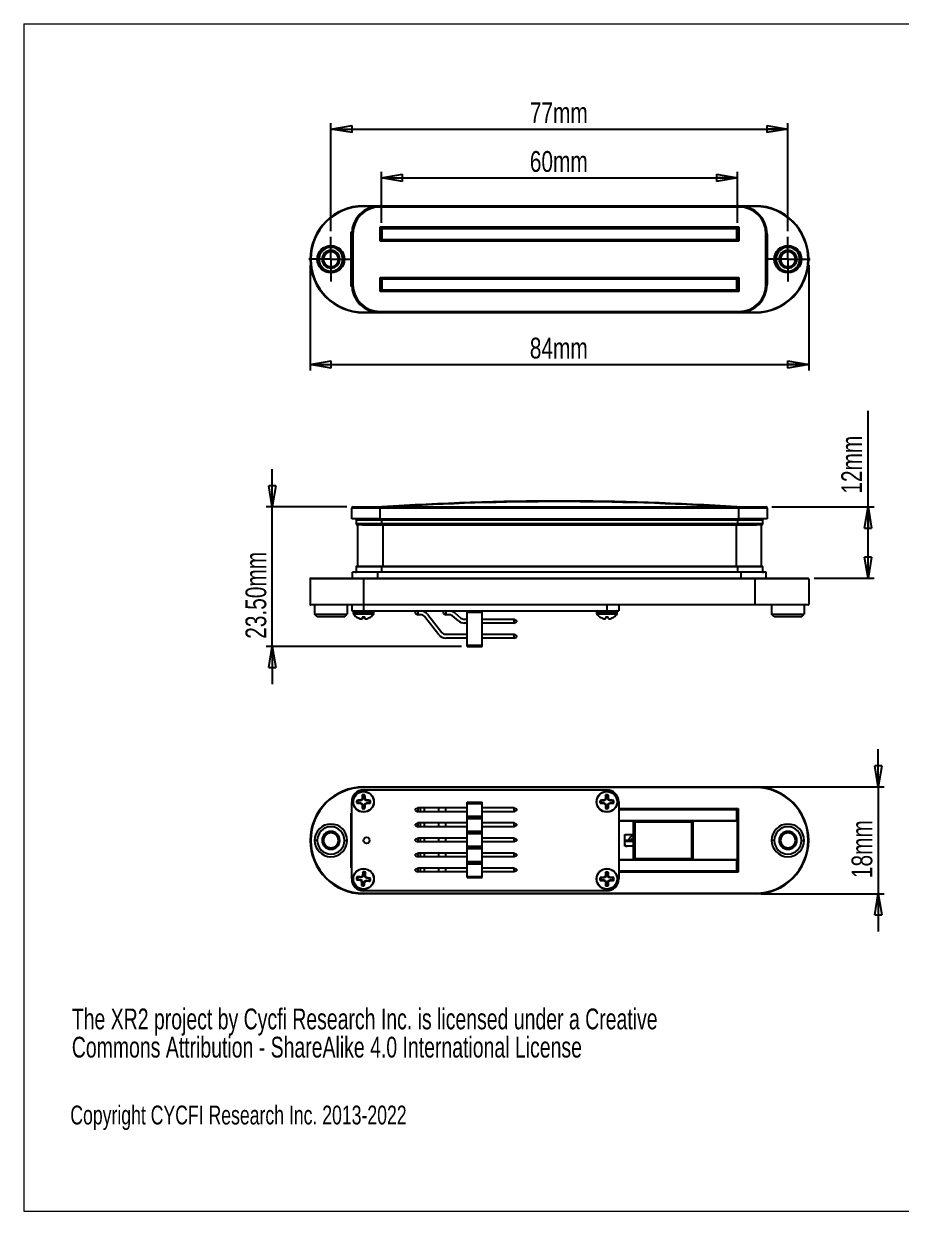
# Model space of a CAD drawing. Header units: millimetres. Extents: x 5 to 292, y 4 to 204.
# Drawn here: x 4.9 to 152.8, y 4.5 to 204.5 of the extents above; entities that cross this region are included whole.
import ezdxf

# ---------------------------------------------------------------- set-up
doc = ezdxf.new("R2010")
doc.units = ezdxf.units.MM
doc.layers.add('LAYER_1', color=179, linetype='Continuous')
doc.styles.add('SLDTEXTSTYLE0', font='TXT', dxfattribs={"width": 0.7})
doc.styles.add('SLDTEXTSTYLE1', font='TXT', dxfattribs={"width": 0.75})
doc.dimstyles.new('SLDDIMSTYLE0', dxfattribs={"dimtxt": 3.5, "dimasz": 3.556, "dimexe": 0, "dimexo": 0.0625, "dimgap": 0.875, "dimtad": 1, "dimrnd": 1e-09, "dimzin": 4, "dimdsep": 46, "dimtxsty": 'SLDTEXTSTYLE1', "dimblk1": 'CLOSED', "dimblk2": 'CLOSED', "dimsah": 1, "dimcen": 0.09, "dimadec": 0, "dimazin": 1, "dimtfac": 1, "dimtmove": 0, "dimatfit": 0, "dimldrblk": 'CLOSED', "dimfxl": 1, "dimfrac": 2, "dimtolj": 1, "dimtzin": 12, "dimarcsym": 0})
doc.dimstyles.new('SLDDIMSTYLE1', dxfattribs={"dimtxt": 3.5, "dimasz": 3.556, "dimexe": 0, "dimexo": 0.0625, "dimgap": 0.875, "dimtad": 1, "dimrnd": 1e-09, "dimzin": 12, "dimdsep": 46, "dimtxsty": 'SLDTEXTSTYLE1', "dimblk1": 'CLOSED', "dimblk2": 'CLOSED', "dimsah": 1, "dimcen": 0.09, "dimadec": 0, "dimazin": 3, "dimtfac": 1, "dimtofl": 0, "dimtmove": 0, "dimatfit": 3, "dimldrblk": 'CLOSED', "dimfxl": 1, "dimfrac": 2, "dimtolj": 1, "dimtzin": 12, "dimarcsym": 0})
doc.dimstyles.new('SLDDIMSTYLE2', dxfattribs={"dimtxt": 3.5, "dimasz": 3.556, "dimexe": 0, "dimexo": 0.0625, "dimgap": 0.875, "dimtad": 1, "dimrnd": 1e-09, "dimzin": 12, "dimdsep": 46, "dimtxsty": 'SLDTEXTSTYLE1', "dimblk1": 'CLOSED', "dimblk2": 'CLOSED', "dimsah": 1, "dimcen": 0.09, "dimadec": 0, "dimazin": 3, "dimtfac": 1, "dimtmove": 0, "dimatfit": 0, "dimldrblk": 'CLOSED', "dimfxl": 1, "dimfrac": 2, "dimtolj": 1, "dimtzin": 12, "dimarcsym": 0})

# ---------------------------------------------------------------- blocks, each defined once
blk = doc.blocks.new('SW_NOTE_0')
at = {"layer": 'LAYER_1', "color": 0, "char_height": 3.5, "attachment_point": 1, "style": 'SLDTEXTSTYLE0'}
for s, insert in [('The XR2 project by Cycfi Research Inc. is licensed under a Creative', (0, 4.51)), ('Commons Attribution - ShareAlike 4.0 International License', (0, -0.24))]:
    blk.add_mtext(s, dxfattribs=dict(at, insert=insert))
blk = doc.blocks.new('_Closed')
at = {"color": 0, "linetype": 'ByBlock', "lineweight": -2}
for p, q in [((-1, 0.166667), (0, 0)), ((-1, 0.166667), (-1, -0.166667)), ((0, 0), (-1, -0.166667)), ((0, 0), (-1, 0))]:
    blk.add_line(p, q, dxfattribs=at)
blk = doc.blocks.new('_D')
at = {"layer": 'LAYER_1'}
for p, q in [((46.79, 123.1), (46.79, 129.45)), ((59.38, 123.1), (45.79, 123.1)), ((46.79, 99.6), (46.79, 123.1)), ((78.65, 99.6), (45.79, 99.6)), ((46.79, 99.6), (46.79, 93.25))]:
    blk.add_line(p, q, dxfattribs=at)
at = {"layer": 'LAYER_1', "xscale": 3.556, "yscale": 3.556}
for p, rotation in [((46.79, 123.1), 270), ((46.79, 99.6), 90)]:
    blk.add_blockref('_Closed', p, dxfattribs=dict(at, rotation=rotation))
at = {"layer": 'LAYER_1', "insert": (42.28, 100.9), "char_height": 3.5, "attachment_point": 1, "rotation": 90, "style": 'SLDTEXTSTYLE1'}
blk.add_mtext('23.50mm', dxfattribs=at)
blk = doc.blocks.new('_D_1')
at = {"layer": 'LAYER_1'}
for p, q in [((147.18, 123.1), (147.18, 139.26)), ((130.98, 123.1), (148.18, 123.1)), ((147.18, 111.1), (147.18, 123.1)), ((138.08, 111.1), (148.18, 111.1))]:
    blk.add_line(p, q, dxfattribs=at)
at = {"layer": 'LAYER_1', "xscale": 3.556, "yscale": 3.556}
for p, rotation in [((147.18, 123.1), 90), ((147.18, 111.1), 270)]:
    blk.add_blockref('_Closed', p, dxfattribs=dict(at, rotation=rotation))
at = {"layer": 'LAYER_1', "insert": (142.66, 125.34), "char_height": 3.5, "attachment_point": 1, "rotation": 90, "style": 'SLDTEXTSTYLE1'}
blk.add_mtext('12mm', dxfattribs=at)
blk = doc.blocks.new('_D_2')
at = {"layer": 'LAYER_1'}
for p, q in [((56.68, 169.57), (56.68, 187.73)), ((56.68, 186.73), (133.68, 186.73)), ((133.68, 169.57), (133.68, 187.73))]:
    blk.add_line(p, q, dxfattribs=at)
at = {"layer": 'LAYER_1', "xscale": 3.556, "yscale": 3.556, "rotation": 180}
blk.add_blockref('_Closed', (56.68, 186.73, -4.2), dxfattribs=at)
at = {"layer": 'LAYER_1', "xscale": 3.556, "yscale": 3.556}
blk.add_blockref('_Closed', (133.68, 186.73, -4.2), dxfattribs=at)
at = {"layer": 'LAYER_1', "insert": (90.19, 191.24), "char_height": 3.5, "attachment_point": 1, "style": 'SLDTEXTSTYLE1'}
blk.add_mtext('77mm', dxfattribs=at)
blk = doc.blocks.new('_D_3')
at = {"layer": 'LAYER_1'}
for p, q in [((53.18, 163.82), (53.18, 146.09)), ((137.18, 163.82), (137.18, 146.09)), ((53.18, 147.09), (137.18, 147.09))]:
    blk.add_line(p, q, dxfattribs=at)
at = {"layer": 'LAYER_1', "xscale": 3.556, "yscale": 3.556, "rotation": 180}
blk.add_blockref('_Closed', (53.18, 147.09, -4.2), dxfattribs=at)
at = {"layer": 'LAYER_1', "xscale": 3.556, "yscale": 3.556}
blk.add_blockref('_Closed', (137.18, 147.09, -4.2), dxfattribs=at)
at = {"layer": 'LAYER_1', "insert": (90.19, 151.6), "char_height": 3.5, "attachment_point": 1, "style": 'SLDTEXTSTYLE1'}
blk.add_mtext('84mm', dxfattribs=at)
blk = doc.blocks.new('_D_4')
at = {"layer": 'LAYER_1'}
for p, q in [((65.18, 170.97), (65.18, 179.53)), ((65.18, 178.53), (125.18, 178.53)), ((125.18, 170.97), (125.18, 179.53))]:
    blk.add_line(p, q, dxfattribs=at)
at = {"layer": 'LAYER_1', "xscale": 3.556, "yscale": 3.556, "rotation": 180}
blk.add_blockref('_Closed', (65.18, 178.53, -4.2), dxfattribs=at)
at = {"layer": 'LAYER_1', "xscale": 3.556, "yscale": 3.556}
blk.add_blockref('_Closed', (125.18, 178.53, -4.2), dxfattribs=at)
at = {"layer": 'LAYER_1', "insert": (90.19, 183.04), "char_height": 3.5, "attachment_point": 1, "style": 'SLDTEXTSTYLE1'}
blk.add_mtext('60mm', dxfattribs=at)
blk = doc.blocks.new('SW_CENTERMARKSYMBOL_0')
at = {"layer": 'LAYER_1', "color": 0}
for p, q in [((0, 2.5), (0, 3.75)), ((0, 0), (0, 2.5)), ((-2.5, 0), (-3.75, 0)), ((0, 0), (-2.5, 0)), ((0, 0), (0, -2.5)), ((0, 0), (2.5, 0)), ((2.5, 0), (3.75, 0)), ((0, -2.5), (0, -3.75))]:
    blk.add_line(p, q, dxfattribs=at)
blk = doc.blocks.new('SW_CENTERMARKSYMBOL_1')
at = {"layer": 'LAYER_1', "color": 0}
for p, q in [((0, 2.5), (0, 3.75)), ((0, 0), (0, 2.5)), ((-2.5, 0), (-3.75, 0)), ((0, 0), (-2.5, 0)), ((0, 0), (0, -2.5)), ((0, 0), (2.5, 0)), ((2.5, 0), (3.75, 0)), ((0, -2.5), (0, -3.75))]:
    blk.add_line(p, q, dxfattribs=at)
blk = doc.blocks.new('_D_5')
at = {"layer": 'LAYER_1'}
for p, q in [((148.9, 75.95), (148.9, 82.3)), ((129.18, 75.95), (149.9, 75.95)), ((148.9, 75.95), (148.9, 57.95)), ((129.18, 57.95), (149.9, 57.95)), ((148.9, 57.95), (148.9, 51.6))]:
    blk.add_line(p, q, dxfattribs=at)
at = {"layer": 'LAYER_1', "xscale": 3.556, "yscale": 3.556}
for p, rotation in [((148.9, 75.95, 4.2), 270), ((148.9, 57.95, 4.2), 90)]:
    blk.add_blockref('_Closed', p, dxfattribs=dict(at, rotation=rotation))
at = {"layer": 'LAYER_1', "insert": (144.39, 60.59), "char_height": 3.5, "attachment_point": 1, "rotation": 90, "style": 'SLDTEXTSTYLE1'}
blk.add_mtext('18mm', dxfattribs=at)

msp = doc.modelspace()

# ---------------------------------------------------------------- linework, layer by layer
at = {"color": 7, "linetype": 'Continuous', "lineweight": 18}
for p, q in [((4.92, 204.48), (291.92, 204.48)), ((4.92, 204.48), (4.92, 4.48)), ((4.92, 4.48), (291.92, 4.48))]:
    msp.add_line(p, q, dxfattribs=at)
at = {"color": 7, "linetype": 'Continuous', "lineweight": 25}
for p, q in [((62.176, 173.717), (62.176, 173.817)), ((62.176, 173.817), (64.926, 173.817)), ((64.926, 173.817), (64.926, 173.617)), ((64.926, 173.817), (125.426, 173.817)), ((125.426, 173.617), (64.926, 173.617)), ((125.426, 173.817), (128.176, 173.817)), ((125.426, 173.817), (125.426, 173.617)), ((128.176, 173.817), (128.176, 173.717)), ((64.976, 167.867), (64.976, 170.267)), ((64.976, 170.267), (125.376, 170.267)), ((64.976, 170.267), (65.176, 170.067)), ((65.276, 170.067), (65.176, 170.067)), ((65.176, 170.067), (65.176, 169.967)), ((65.276, 170.067), (125.076, 170.067)), ((125.176, 170.067), (125.076, 170.067)), ((125.376, 170.267), (125.176, 170.067)), ((125.176, 169.967), (125.176, 170.067)), ((125.376, 170.267), (125.376, 167.867)), ((60.076, 160.217), (60.076, 169.417)), ((60.076, 169.417), (60.176, 169.317)), ((60.183, 169.317), (60.176, 169.317)), ((60.176, 169.317), (60.176, 169.067)), ((60.176, 169.067), (60.376, 169.067)), ((60.176, 160.567), (60.176, 169.067)), ((60.376, 169.067), (60.376, 160.567)), ((65.176, 168.067), (64.976, 167.867)), ((65.176, 168.167), (65.176, 169.967)), ((65.269, 169.967), (65.176, 169.967)), ((65.176, 168.167), (65.176, 168.067)), ((65.269, 168.167), (65.176, 168.167)), ((65.176, 168.067), (65.276, 168.067)), ((125.083, 169.967), (65.269, 169.967)), ((65.269, 169.967), (65.269, 168.167)), ((65.269, 168.167), (125.083, 168.167)), ((125.076, 168.067), (65.276, 168.067)), ((125.076, 168.067), (125.176, 168.067)), ((125.083, 168.167), (125.083, 169.967)), ((125.176, 169.967), (125.083, 169.967)), ((125.176, 168.167), (125.083, 168.167)), ((125.176, 169.967), (125.176, 168.167)), ((125.176, 168.067), (125.176, 168.167)), ((125.176, 168.067), (125.376, 167.867)), ((129.976, 169.067), (130.176, 169.067)), ((129.976, 160.567), (129.976, 169.067)), ((130.176, 169.067), (130.176, 160.567)), ((125.376, 167.867), (64.976, 167.867)), ((53.276, 164.817), (53.176, 164.817)), ((55.176, 164.817), (55.176, 164.817)), ((58.176, 164.817), (58.176, 164.817)), ((132.176, 164.817), (132.176, 164.817)), ((135.176, 164.817), (135.176, 164.817)), ((137.176, 164.817), (137.076, 164.817)), ((60.176, 160.317), (60.076, 160.217)), ((60.176, 160.567), (60.176, 160.317)), ((60.176, 160.567), (60.376, 160.567)), ((60.176, 160.317), (60.183, 160.317)), ((64.976, 159.367), (64.976, 161.767)), ((64.976, 161.767), (125.376, 161.767)), ((64.976, 161.767), (65.176, 161.567)), ((65.276, 161.567), (65.176, 161.567)), ((65.176, 161.567), (65.176, 161.467)), ((65.176, 161.467), (65.269, 161.467)), ((65.176, 159.667), (65.176, 161.467)), ((65.269, 161.467), (65.269, 159.667)), ((125.083, 161.467), (65.269, 161.467)), ((65.276, 161.567), (125.076, 161.567)), ((125.176, 161.567), (125.076, 161.567)), ((125.083, 159.667), (125.083, 161.467)), ((125.083, 161.467), (125.176, 161.467)), ((125.376, 161.767), (125.176, 161.567)), ((125.176, 161.467), (125.176, 161.567)), ((125.176, 161.467), (125.176, 159.667)), ((125.376, 161.767), (125.376, 159.367)), ((129.976, 160.567), (130.176, 160.567)), ((65.176, 159.567), (64.976, 159.367)), ((125.376, 159.367), (64.976, 159.367)), ((65.176, 159.667), (65.176, 159.567)), ((65.176, 159.667), (65.269, 159.667)), ((65.176, 159.567), (65.276, 159.567)), ((65.269, 159.667), (125.083, 159.667)), ((125.076, 159.567), (65.276, 159.567)), ((125.076, 159.567), (125.176, 159.567)), ((125.083, 159.667), (125.176, 159.667)), ((125.176, 159.567), (125.176, 159.667)), ((125.176, 159.567), (125.376, 159.367)), ((64.926, 156.017), (125.426, 156.017)), ((64.926, 156.017), (64.926, 155.817)), ((125.426, 156.017), (125.426, 155.817)), ((62.176, 155.917), (62.176, 155.817)), ((64.926, 155.817), (62.176, 155.817)), ((125.426, 155.817), (64.926, 155.817)), ((128.176, 155.817), (125.426, 155.817)), ((128.176, 155.817), (128.176, 155.917)), ((64.926, 122.896), (60.176, 122.896)), ((60.176, 121.096), (60.176, 122.896)), ((60.376, 123.096), (64.926, 123.096)), ((64.926, 123.096), (64.926, 122.896)), ((64.926, 123.096), (125.426, 123.096)), ((64.926, 122.896), (64.926, 121.096)), ((125.426, 122.896), (64.926, 122.896)), ((125.426, 123.096), (129.976, 123.096)), ((125.426, 123.096), (125.426, 122.896)), ((125.426, 121.096), (125.426, 122.896)), ((130.176, 122.896), (125.426, 122.896)), ((130.176, 122.896), (130.176, 121.096)), ((64.926, 121.096), (60.176, 121.096)), ((60.926, 120.896), (60.926, 120.296)), ((61.981, 120.096), (61.126, 120.096)), ((61.176, 120.096), (61.176, 113.096)), ((61.981, 120.096), (65.426, 120.096)), ((64.926, 121.096), (125.426, 121.096)), ((65.176, 121.096), (65.176, 120.896)), ((125.176, 120.896), (65.176, 120.896)), ((65.176, 120.896), (65.176, 120.296)), ((65.176, 120.296), (125.176, 120.296)), ((65.176, 120.096), (65.176, 120.296)), ((65.426, 120.096), (65.426, 113.096)), ((65.426, 120.096), (124.926, 120.096)), ((124.926, 120.096), (124.926, 113.096)), ((124.926, 120.096), (128.371, 120.096)), ((125.176, 120.896), (125.176, 121.096)), ((125.176, 120.896), (125.176, 120.296)), ((125.176, 120.296), (125.176, 120.096)), ((130.176, 121.096), (125.426, 121.096)), ((129.226, 120.096), (128.371, 120.096)), ((129.176, 120.096), (129.176, 113.096)), ((129.426, 120.296), (129.426, 120.896)), ((60.326, 111.096), (60.326, 112.096)), ((64.576, 112.096), (60.326, 112.096)), ((60.776, 112.106), (60.776, 112.096)), ((60.776, 112.106), (60.946, 112.106)), ((60.926, 113.046), (60.926, 112.146)), ((60.976, 113.096), (64.456, 113.096)), ((64.456, 113.096), (65.426, 113.096)), ((64.576, 111.096), (64.576, 112.096)), ((125.776, 112.096), (64.576, 112.096)), ((65.176, 113.046), (65.176, 113.096)), ((125.176, 113.046), (65.176, 113.046)), ((65.176, 113.046), (65.176, 112.146)), ((65.176, 112.096), (65.176, 112.146)), ((65.176, 112.146), (125.176, 112.146)), ((65.426, 113.096), (124.926, 113.096)), ((124.926, 113.096), (125.896, 113.096)), ((125.176, 113.046), (125.176, 113.096)), ((125.176, 113.046), (125.176, 112.146)), ((125.176, 112.096), (125.176, 112.146)), ((125.776, 111.096), (125.776, 112.096)), ((130.026, 112.096), (125.776, 112.096)), ((125.896, 113.096), (129.376, 113.096)), ((129.406, 112.106), (129.576, 112.106)), ((129.426, 112.146), (129.426, 113.046)), ((129.576, 112.096), (129.576, 112.106)), ((130.026, 111.096), (130.026, 112.096)), ((62.176, 110.996), (53.176, 110.996)), ((53.176, 110.996), (53.176, 106.696)), ((53.276, 111.096), (62.176, 111.096)), ((62.176, 111.096), (128.176, 111.096)), ((62.176, 111.096), (62.176, 110.996)), ((128.176, 110.996), (62.176, 110.996)), ((62.176, 110.996), (62.176, 106.696)), ((128.176, 110.996), (128.176, 111.096)), ((128.176, 111.096), (137.076, 111.096)), ((137.176, 110.996), (128.176, 110.996)), ((128.176, 106.696), (128.176, 110.996)), ((137.176, 110.996), (137.176, 106.696)), ((53.176, 106.696), (62.176, 106.696)), ((62.176, 106.596), (53.276, 106.596)), ((53.926, 106.596), (53.926, 105.046)), ((59.426, 106.596), (59.426, 105.046)), ((60.176, 106.596), (60.176, 105.596)), ((62.176, 106.596), (62.176, 106.696)), ((62.176, 106.696), (128.176, 106.696)), ((128.176, 106.596), (62.176, 106.596)), ((62.176, 106.596), (62.176, 105.596)), ((103.176, 106.596), (103.176, 105.596)), ((105.176, 106.596), (105.176, 105.596)), ((128.176, 106.696), (137.176, 106.696)), ((128.176, 106.596), (128.176, 106.696)), ((137.076, 106.596), (128.176, 106.596)), ((130.926, 106.596), (130.926, 105.046)), ((136.426, 106.596), (136.426, 105.046)), ((53.926, 105.046), (59.426, 105.046)), ((54.376, 104.596), (53.926, 105.046)), ((58.976, 104.596), (54.376, 104.596)), ((58.976, 104.596), (59.426, 105.046)), ((60.176, 105.596), (62.176, 105.596)), ((60.426, 105.396), (60.426, 105.196)), ((61.016, 104.561), (60.993, 104.561)), ((61.608, 104.29), (61.607, 104.283)), ((61.797, 104.256), (61.797, 104.252)), ((61.944, 104.561), (61.919, 104.283)), ((62.408, 104.561), (61.944, 104.561)), ((62.176, 105.596), (103.176, 105.596)), ((62.346, 104.561), (62.37, 104.283)), ((62.433, 104.283), (62.408, 104.561)), ((62.477, 104.265), (62.478, 104.252)), ((63.359, 104.561), (63.336, 104.561)), ((63.926, 105.196), (63.926, 105.396)), ((71.339, 105.596), (70.939, 105.409)), ((70.939, 105.142), (70.939, 105.409)), ((70.939, 105.142), (71.339, 104.956)), ((71.339, 105.596), (71.339, 104.956)), ((71.789, 104.956), (71.339, 104.956)), ((74.844, 101.582), (72.467, 104.625)), ((72.971, 105.019), (75.349, 101.976)), ((76.039, 105.596), (75.639, 105.409)), ((75.639, 105.142), (75.639, 105.409)), ((75.639, 105.142), (76.039, 104.956)), ((76.039, 105.596), (76.039, 104.956)), ((76.596, 104.956), (76.039, 104.956)), ((78.171, 103.897), (77.148, 104.755)), ((77.56, 105.245), (78.582, 104.387)), ((79.135, 104.186), (79.655, 104.186)), ((79.655, 105.396), (79.655, 105.596)), ((79.655, 99.796), (79.655, 105.396)), ((79.655, 105.396), (82.155, 105.396)), ((82.155, 105.396), (82.155, 105.596)), ((82.155, 99.796), (82.155, 105.396)), ((82.155, 104.186), (87.539, 104.186)), ((87.539, 103.546), (87.539, 104.186)), ((87.539, 104.186), (87.939, 103.999)), ((101.426, 105.396), (101.426, 105.196)), ((102.016, 104.561), (101.993, 104.561)), ((102.944, 104.561), (102.919, 104.283)), ((103.408, 104.561), (102.944, 104.561)), ((103.176, 105.596), (105.176, 105.596)), ((103.433, 104.283), (103.408, 104.561)), ((104.359, 104.561), (104.336, 104.561)), ((104.926, 105.196), (104.926, 105.396)), ((131.376, 104.596), (130.926, 105.046)), ((130.926, 105.046), (136.426, 105.046)), ((135.976, 104.596), (131.376, 104.596)), ((135.976, 104.596), (136.426, 105.046)), ((79.655, 103.546), (79.135, 103.546)), ((87.539, 103.546), (82.155, 103.546)), ((87.539, 103.546), (87.939, 103.732)), ((87.939, 103.999), (87.939, 103.732)), ((76.026, 101.646), (79.655, 101.646)), ((79.655, 101.006), (76.026, 101.006)), ((82.155, 101.646), (87.539, 101.646)), ((87.539, 101.006), (82.155, 101.006)), ((87.539, 101.006), (87.539, 101.646)), ((87.539, 101.646), (87.939, 101.459)), ((87.539, 101.006), (87.939, 101.192)), ((87.939, 101.459), (87.939, 101.192)), ((79.655, 99.796), (82.155, 99.796)), ((79.655, 99.596), (79.655, 99.796)), ((79.655, 99.596), (82.155, 99.596)), ((82.155, 99.596), (82.155, 99.796)), ((62.01, 74.483), (61.944, 74.606)), ((62.01, 74.483), (62.01, 73.971)), ((62.176, 75.846), (62.176, 75.946)), ((62.176, 75.946), (128.176, 75.946)), ((128.176, 75.846), (62.176, 75.846)), ((62.176, 75.446), (103.176, 75.446)), ((62.342, 74.483), (62.408, 74.606)), ((62.342, 73.971), (62.342, 74.483)), ((103.01, 74.483), (102.944, 74.606)), ((103.01, 74.483), (103.01, 73.971)), ((103.342, 74.483), (103.408, 74.606)), ((103.342, 73.971), (103.342, 74.483)), ((128.176, 75.846), (128.176, 75.946)), ((60.176, 60.446), (60.176, 73.446)), ((61.139, 73.612), (61.016, 73.679)), ((61.139, 73.28), (61.016, 73.214)), ((61.651, 73.612), (61.139, 73.612)), ((61.139, 73.28), (61.651, 73.28)), ((61.651, 73.612), (61.633, 73.703)), ((61.651, 73.28), (61.633, 73.19)), ((61.905, 73.718), (61.651, 73.612)), ((61.651, 73.28), (61.905, 73.175)), ((61.905, 73.718), (61.833, 73.789)), ((61.905, 73.175), (61.833, 73.104)), ((62.01, 73.971), (61.905, 73.718)), ((61.905, 73.175), (62.01, 72.921)), ((62.01, 73.971), (61.919, 73.989)), ((62.01, 72.921), (61.919, 72.903)), ((62.01, 72.409), (61.944, 72.286)), ((62.01, 72.921), (62.01, 72.409)), ((62.342, 73.971), (62.433, 73.989)), ((62.447, 73.718), (62.342, 73.971)), ((62.342, 72.921), (62.447, 73.175)), ((62.342, 72.921), (62.433, 72.903)), ((62.342, 72.409), (62.342, 72.921)), ((62.342, 72.409), (62.408, 72.286)), ((62.447, 73.718), (62.518, 73.789)), ((62.701, 73.612), (62.447, 73.718)), ((62.447, 73.175), (62.701, 73.28)), ((62.447, 73.175), (62.518, 73.104)), ((62.701, 73.612), (62.719, 73.703)), ((63.213, 73.612), (62.701, 73.612)), ((62.701, 73.28), (62.719, 73.19)), ((62.701, 73.28), (63.213, 73.28)), ((63.213, 73.612), (63.336, 73.679)), ((63.213, 73.28), (63.336, 73.214)), ((70.939, 72.232), (71.339, 72.418)), ((70.939, 71.965), (70.939, 72.232)), ((71.339, 72.418), (71.339, 71.778)), ((71.789, 72.418), (71.339, 72.418)), ((71.789, 71.778), (71.789, 72.418)), ((72.467, 72.418), (71.789, 72.418)), ((72.467, 71.778), (72.467, 72.418)), ((74.844, 72.418), (72.467, 72.418)), ((74.844, 71.778), (74.844, 72.418)), ((76.026, 72.418), (74.844, 72.418)), ((76.026, 71.778), (76.026, 72.418)), ((79.655, 72.418), (76.026, 72.418)), ((79.655, 73.368), (82.155, 73.368)), ((79.655, 73.168), (79.655, 73.368)), ((79.655, 73.168), (82.155, 73.168)), ((79.655, 71.028), (79.655, 73.168)), ((82.155, 73.168), (82.155, 73.368)), ((82.155, 71.028), (82.155, 73.168)), ((87.539, 72.418), (82.155, 72.418)), ((87.539, 71.778), (87.539, 72.418)), ((87.539, 72.418), (87.939, 72.232)), ((87.939, 72.232), (87.939, 71.965)), ((102.139, 73.612), (102.016, 73.679)), ((102.139, 73.28), (102.016, 73.214)), ((102.651, 73.612), (102.139, 73.612)), ((102.139, 73.28), (102.651, 73.28)), ((102.651, 73.612), (102.633, 73.703)), ((102.651, 73.28), (102.633, 73.19)), ((102.905, 73.718), (102.651, 73.612)), ((102.651, 73.28), (102.905, 73.175)), ((102.905, 73.718), (102.833, 73.789)), ((102.905, 73.175), (102.833, 73.104)), ((103.01, 73.971), (102.905, 73.718)), ((102.905, 73.175), (103.01, 72.921)), ((103.01, 73.971), (102.919, 73.989)), ((103.01, 72.921), (102.919, 72.903)), ((103.01, 72.409), (102.944, 72.286)), ((103.01, 72.921), (103.01, 72.409)), ((103.342, 73.971), (103.433, 73.989)), ((103.447, 73.718), (103.342, 73.971)), ((103.342, 72.921), (103.447, 73.175)), ((103.342, 72.921), (103.433, 72.903)), ((103.342, 72.409), (103.342, 72.921)), ((103.342, 72.409), (103.408, 72.286)), ((103.447, 73.718), (103.518, 73.789)), ((103.701, 73.612), (103.447, 73.718)), ((103.447, 73.175), (103.701, 73.28)), ((103.447, 73.175), (103.518, 73.104)), ((103.701, 73.612), (103.719, 73.703)), ((104.213, 73.612), (103.701, 73.612)), ((103.701, 73.28), (103.719, 73.19)), ((103.701, 73.28), (104.213, 73.28)), ((104.213, 73.612), (104.336, 73.679)), ((104.213, 73.28), (104.336, 73.214)), ((105.176, 73.446), (105.176, 60.446)), ((125.176, 72.196), (105.176, 72.196)), ((125.076, 72.196), (125.076, 72.096)), ((125.076, 70.296), (125.076, 72.096)), ((125.176, 72.096), (125.076, 72.096)), ((125.176, 72.196), (125.276, 72.296)), ((125.176, 61.696), (125.176, 72.196)), ((125.276, 72.296), (125.276, 61.596)), ((60.076, 62.346), (60.076, 71.546)), ((60.076, 71.546), (60.176, 71.446)), ((70.939, 71.965), (71.339, 71.778)), ((71.789, 71.778), (71.339, 71.778)), ((72.467, 71.778), (71.789, 71.778)), ((74.844, 71.778), (72.467, 71.778)), ((76.026, 71.778), (74.844, 71.778)), ((79.655, 71.778), (76.026, 71.778)), ((79.655, 71.028), (82.155, 71.028)), ((79.655, 70.828), (79.655, 71.028)), ((79.655, 70.828), (82.155, 70.828)), ((79.655, 70.628), (79.655, 70.828)), ((79.655, 70.628), (82.155, 70.628)), ((79.655, 68.488), (79.655, 70.628)), ((87.539, 71.778), (82.155, 71.778)), ((82.155, 70.828), (82.155, 71.028)), ((82.155, 70.628), (82.155, 70.828)), ((82.155, 68.488), (82.155, 70.628)), ((87.939, 71.965), (87.539, 71.778)), ((107.676, 70.196), (105.176, 70.196)), ((107.676, 63.696), (107.676, 70.196)), ((107.676, 70.196), (107.876, 69.996)), ((107.676, 70.196), (117.676, 70.196)), ((117.476, 69.996), (117.676, 70.196)), ((125.076, 70.196), (117.676, 70.196)), ((117.676, 70.196), (117.676, 63.696)), ((125.076, 70.196), (125.076, 70.296)), ((125.176, 70.296), (125.076, 70.296)), ((125.176, 70.196), (125.076, 70.196)), ((70.939, 69.692), (71.339, 69.878)), ((70.939, 69.425), (70.939, 69.692)), ((70.939, 69.425), (71.339, 69.238)), ((71.339, 69.878), (71.339, 69.238)), ((71.789, 69.878), (71.339, 69.878)), ((71.789, 69.238), (71.339, 69.238)), ((71.789, 69.238), (71.789, 69.878)), ((72.467, 69.878), (71.789, 69.878)), ((72.467, 69.238), (71.789, 69.238)), ((72.467, 69.238), (72.467, 69.878)), ((74.844, 69.878), (72.467, 69.878)), ((74.844, 69.238), (72.467, 69.238)), ((74.844, 69.238), (74.844, 69.878)), ((76.026, 69.878), (74.844, 69.878)), ((76.026, 69.238), (74.844, 69.238)), ((76.026, 69.238), (76.026, 69.878)), ((79.655, 69.878), (76.026, 69.878)), ((79.655, 69.238), (76.026, 69.238)), ((79.655, 68.488), (82.155, 68.488)), ((79.655, 68.288), (79.655, 68.488)), ((79.655, 68.288), (82.155, 68.288)), ((79.655, 68.088), (79.655, 68.288)), ((79.655, 68.088), (82.155, 68.088)), ((79.655, 65.948), (79.655, 68.088)), ((87.539, 69.878), (82.155, 69.878)), ((87.539, 69.238), (82.155, 69.238)), ((82.155, 68.288), (82.155, 68.488)), ((82.155, 68.088), (82.155, 68.288)), ((82.155, 65.948), (82.155, 68.088)), ((87.539, 69.238), (87.539, 69.878)), ((87.539, 69.878), (87.939, 69.692)), ((87.939, 69.425), (87.539, 69.238)), ((87.939, 69.692), (87.939, 69.425)), ((107.876, 69.996), (107.876, 63.896)), ((117.476, 69.996), (107.876, 69.996)), ((117.476, 63.896), (117.476, 69.996)), ((53.276, 66.946), (53.176, 66.946)), ((54.376, 66.946), (53.926, 66.946)), ((55.194, 66.946), (55.176, 66.946)), ((58.158, 66.946), (58.176, 66.946)), ((58.976, 66.946), (59.426, 66.946)), ((70.939, 67.152), (71.339, 67.338)), ((70.939, 66.885), (70.939, 67.152)), ((70.939, 66.885), (71.339, 66.698)), ((71.339, 67.338), (71.339, 66.698)), ((71.789, 67.338), (71.339, 67.338)), ((71.789, 66.698), (71.339, 66.698)), ((71.789, 66.698), (71.789, 67.338)), ((72.467, 67.338), (71.789, 67.338)), ((72.467, 66.698), (71.789, 66.698)), ((72.467, 66.698), (72.467, 67.338)), ((74.844, 67.338), (72.467, 67.338)), ((74.844, 66.698), (72.467, 66.698)), ((74.844, 66.698), (74.844, 67.338)), ((76.026, 67.338), (74.844, 67.338)), ((76.026, 66.698), (74.844, 66.698)), ((76.026, 66.698), (76.026, 67.338)), ((79.655, 67.338), (76.026, 67.338)), ((79.655, 66.698), (76.026, 66.698)), ((87.539, 67.338), (82.155, 67.338)), ((87.539, 66.698), (82.155, 66.698)), ((87.539, 66.698), (87.539, 67.338)), ((87.539, 67.338), (87.939, 67.152)), ((87.939, 66.885), (87.539, 66.698)), ((87.939, 67.152), (87.939, 66.885)), ((106.176, 67.946), (107.676, 67.946)), ((106.176, 65.946), (106.176, 67.946)), ((106.874, 66.946), (106.176, 66.946)), ((106.874, 66.936), (106.874, 66.946)), ((107.256, 66.936), (106.874, 66.936)), ((107.256, 66.936), (107.256, 66.946)), ((107.256, 66.946), (107.676, 66.946)), ((131.376, 66.946), (130.926, 66.946)), ((132.194, 66.946), (132.176, 66.946)), ((135.158, 66.946), (135.176, 66.946)), ((135.976, 66.946), (136.426, 66.946)), ((137.176, 66.946), (137.076, 66.946)), ((70.939, 64.612), (71.339, 64.798)), ((70.939, 64.345), (70.939, 64.612)), ((70.939, 64.345), (71.339, 64.158)), ((71.339, 64.798), (71.339, 64.158)), ((71.789, 64.798), (71.339, 64.798)), ((71.789, 64.158), (71.339, 64.158)), ((71.789, 64.158), (71.789, 64.798)), ((72.467, 64.798), (71.789, 64.798)), ((72.467, 64.158), (71.789, 64.158)), ((72.467, 64.158), (72.467, 64.798)), ((74.844, 64.798), (72.467, 64.798)), ((74.844, 64.158), (72.467, 64.158)), ((74.844, 64.158), (74.844, 64.798)), ((76.026, 64.798), (74.844, 64.798)), ((76.026, 64.158), (74.844, 64.158)), ((76.026, 64.158), (76.026, 64.798)), ((79.655, 64.798), (76.026, 64.798)), ((79.655, 64.158), (76.026, 64.158)), ((79.655, 65.948), (82.155, 65.948)), ((79.655, 65.748), (79.655, 65.948)), ((79.655, 65.748), (82.155, 65.748)), ((79.655, 65.548), (79.655, 65.748)), ((79.655, 65.548), (82.155, 65.548)), ((79.655, 63.408), (79.655, 65.548)), ((82.155, 65.748), (82.155, 65.948)), ((82.155, 65.548), (82.155, 65.748)), ((82.155, 63.408), (82.155, 65.548)), ((87.539, 64.798), (82.155, 64.798)), ((87.539, 64.158), (82.155, 64.158)), ((87.539, 64.158), (87.539, 64.798)), ((87.539, 64.798), (87.939, 64.612)), ((87.939, 64.345), (87.539, 64.158)), ((87.939, 64.612), (87.939, 64.345)), ((107.676, 65.946), (106.176, 65.946)), ((60.076, 62.346), (60.176, 62.446)), ((70.939, 62.072), (71.339, 62.258)), ((70.939, 61.805), (70.939, 62.072)), ((71.339, 62.258), (71.339, 61.618)), ((71.789, 62.258), (71.339, 62.258)), ((71.789, 61.618), (71.789, 62.258)), ((72.467, 62.258), (71.789, 62.258)), ((72.467, 61.618), (72.467, 62.258)), ((74.844, 62.258), (72.467, 62.258)), ((74.844, 61.618), (74.844, 62.258)), ((76.026, 62.258), (74.844, 62.258)), ((76.026, 61.618), (76.026, 62.258)), ((79.655, 62.258), (76.026, 62.258)), ((79.655, 63.408), (82.155, 63.408)), ((79.655, 63.208), (79.655, 63.408)), ((79.655, 63.208), (82.155, 63.208)), ((79.655, 63.008), (79.655, 63.208)), ((79.655, 60.868), (79.655, 63.008)), ((79.655, 63.008), (82.155, 63.008)), ((82.155, 63.208), (82.155, 63.408)), ((82.155, 63.008), (82.155, 63.208)), ((82.155, 60.868), (82.155, 63.008)), ((87.539, 62.258), (82.155, 62.258)), ((87.539, 61.618), (87.539, 62.258)), ((87.539, 62.258), (87.939, 62.072)), ((87.939, 62.072), (87.939, 61.805)), ((105.176, 63.696), (107.676, 63.696)), ((107.676, 63.696), (107.876, 63.896)), ((117.676, 63.696), (107.676, 63.696)), ((107.876, 63.896), (117.476, 63.896)), ((117.476, 63.896), (117.676, 63.696)), ((117.676, 63.696), (125.076, 63.696)), ((125.076, 63.696), (125.176, 63.696)), ((125.076, 63.596), (125.076, 63.696)), ((125.076, 61.796), (125.076, 63.596)), ((125.076, 63.596), (125.176, 63.596)), ((61.127, 60.398), (60.997, 60.346)), ((61.165, 60.728), (61.049, 60.808)), ((61.127, 60.398), (61.636, 60.34)), ((61.673, 60.671), (61.165, 60.728)), ((61.636, 60.34), (61.607, 60.253)), ((61.636, 60.34), (61.876, 60.207)), ((61.673, 60.671), (61.665, 60.762)), ((61.937, 60.746), (61.673, 60.671)), ((61.876, 60.207), (61.797, 60.145)), ((61.937, 60.746), (61.874, 60.825)), ((61.876, 60.207), (61.951, 59.943)), ((62.07, 60.987), (61.937, 60.746)), ((62.07, 60.987), (61.982, 61.015)), ((62.128, 61.495), (62.07, 60.987)), ((62.128, 61.495), (62.076, 61.625)), ((62.282, 59.906), (62.415, 60.146)), ((62.4, 60.949), (62.458, 61.458)), ((62.4, 60.949), (62.492, 60.957)), ((62.476, 60.685), (62.4, 60.949)), ((62.415, 60.146), (62.679, 60.222)), ((62.415, 60.146), (62.478, 60.067)), ((62.458, 61.458), (62.538, 61.573)), ((62.476, 60.685), (62.555, 60.748)), ((62.716, 60.552), (62.476, 60.685)), ((62.679, 60.222), (62.686, 60.13)), ((62.679, 60.222), (63.187, 60.164)), ((62.716, 60.552), (62.744, 60.64)), ((63.225, 60.494), (62.716, 60.552)), ((63.187, 60.164), (63.302, 60.084)), ((63.225, 60.494), (63.355, 60.546)), ((70.939, 61.805), (71.339, 61.618)), ((71.789, 61.618), (71.339, 61.618)), ((72.467, 61.618), (71.789, 61.618)), ((74.844, 61.618), (72.467, 61.618)), ((76.026, 61.618), (74.844, 61.618)), ((79.655, 61.618), (76.026, 61.618)), ((79.655, 60.868), (82.155, 60.868)), ((79.655, 60.668), (79.655, 60.868)), ((79.655, 60.668), (82.155, 60.668)), ((87.539, 61.618), (82.155, 61.618)), ((82.155, 60.668), (82.155, 60.868)), ((87.939, 61.805), (87.539, 61.618)), ((102.139, 60.612), (102.016, 60.679)), ((102.139, 60.28), (102.016, 60.214)), ((102.651, 60.612), (102.139, 60.612)), ((102.139, 60.28), (102.651, 60.28)), ((102.651, 60.612), (102.633, 60.703)), ((102.651, 60.28), (102.633, 60.19)), ((102.905, 60.718), (102.651, 60.612)), ((102.651, 60.28), (102.905, 60.175)), ((102.905, 60.718), (102.833, 60.789)), ((102.905, 60.175), (102.833, 60.104)), ((103.01, 60.971), (102.905, 60.718)), ((102.905, 60.175), (103.01, 59.921)), ((103.01, 60.971), (102.919, 60.989)), ((103.01, 61.483), (102.944, 61.606)), ((103.01, 61.483), (103.01, 60.971)), ((103.342, 61.483), (103.408, 61.606)), ((103.342, 60.971), (103.342, 61.483)), ((103.342, 60.971), (103.433, 60.989)), ((103.447, 60.718), (103.342, 60.971)), ((103.342, 59.921), (103.447, 60.175)), ((103.447, 60.718), (103.518, 60.789)), ((103.701, 60.612), (103.447, 60.718)), ((103.447, 60.175), (103.701, 60.28)), ((103.447, 60.175), (103.518, 60.104)), ((103.701, 60.612), (103.719, 60.703)), ((104.213, 60.612), (103.701, 60.612)), ((103.701, 60.28), (103.719, 60.19)), ((103.701, 60.28), (104.213, 60.28)), ((104.213, 60.612), (104.336, 60.679)), ((104.213, 60.28), (104.336, 60.214)), ((105.176, 61.696), (125.176, 61.696)), ((125.076, 61.796), (125.176, 61.796)), ((125.076, 61.796), (125.076, 61.696)), ((125.176, 61.696), (125.276, 61.596)), ((61.894, 59.435), (61.814, 59.32)), ((61.951, 59.943), (61.86, 59.936)), ((61.951, 59.943), (61.894, 59.435)), ((103.176, 58.446), (62.176, 58.446)), ((62.176, 58.046), (128.176, 58.046)), ((62.176, 57.946), (62.176, 58.046)), ((62.224, 59.397), (62.282, 59.906)), ((62.224, 59.397), (62.276, 59.267)), ((62.282, 59.906), (62.37, 59.878)), ((103.01, 59.921), (102.919, 59.903)), ((103.01, 59.409), (102.944, 59.286)), ((103.01, 59.921), (103.01, 59.409)), ((103.342, 59.921), (103.433, 59.903)), ((103.342, 59.409), (103.342, 59.921)), ((103.342, 59.409), (103.408, 59.286)), ((128.176, 57.946), (128.176, 58.046)), ((128.176, 57.946), (62.176, 57.946))]:
    msp.add_line(p, q, dxfattribs=at)
at = {"color": 8, "linetype": 'Continuous', "lineweight": 25}
for p, q in [((63.956, 173.717), (62.176, 173.717)), ((128.176, 173.717), (126.395, 173.717)), ((60.076, 169.417), (60.189, 169.417)), ((55.426, 164.817), (55.176, 164.817)), ((57.926, 164.817), (58.176, 164.817)), ((132.426, 164.817), (132.176, 164.817)), ((134.926, 164.817), (135.176, 164.817)), ((60.189, 160.217), (60.076, 160.217)), ((62.176, 155.917), (63.956, 155.917)), ((126.395, 155.917), (128.176, 155.917)), ((65.27, 123.096), (65.269, 123.102)), ((125.083, 123.102), (125.082, 123.096)), ((65.176, 120.896), (60.926, 120.896)), ((60.926, 120.296), (65.176, 120.296)), ((129.426, 120.896), (125.176, 120.896)), ((125.176, 120.296), (129.426, 120.296)), ((65.176, 113.046), (60.926, 113.046)), ((60.926, 112.146), (65.176, 112.146)), ((129.426, 113.046), (125.176, 113.046)), ((125.176, 112.146), (129.426, 112.146)), ((60.426, 105.396), (62.176, 105.396)), ((60.426, 105.196), (62.176, 105.196)), ((60.463, 105.08), (62.176, 105.08)), ((62.176, 105.396), (63.926, 105.396)), ((62.176, 105.196), (63.926, 105.196)), ((62.176, 105.08), (63.889, 105.08)), ((101.426, 105.396), (103.176, 105.396)), ((101.426, 105.196), (103.176, 105.196)), ((101.463, 105.08), (103.176, 105.08)), ((103.176, 105.396), (104.926, 105.396)), ((103.176, 105.196), (104.926, 105.196)), ((103.176, 105.08), (104.889, 105.08)), ((105.176, 72.296), (125.276, 72.296)), ((125.076, 72.096), (105.176, 72.096)), ((60.076, 71.546), (60.176, 71.546)), ((105.176, 70.296), (125.076, 70.296)), ((55.426, 66.946), (55.194, 66.946)), ((57.926, 66.946), (58.158, 66.946)), ((106.176, 66.996), (106.876, 66.996)), ((107.676, 66.746), (106.176, 66.746)), ((107.313, 67.146), (107.676, 67.146)), ((132.426, 66.946), (132.194, 66.946)), ((134.926, 66.946), (135.158, 66.946)), ((60.176, 62.346), (60.076, 62.346)), ((125.076, 63.596), (105.176, 63.596)), ((105.176, 61.796), (125.076, 61.796)), ((125.276, 61.596), (105.176, 61.596))]:
    msp.add_line(p, q, dxfattribs=at)
at = {"color": 7, "linetype": 'Continuous', "lineweight": 25, "flags": 128}
for points in [[(65.241, 123.096), (65.251, 123.099), (65.269, 123.102)], [(125.083, 123.102), (125.101, 123.099), (125.111, 123.096)]]:
    msp.add_lwpolyline(points, dxfattribs=at)
at = {"color": 7, "linetype": 'Continuous', "lineweight": 25}
for centre, radius in [((56.676, 164.817), 2.3), ((56.676, 164.817), 2.2), ((133.676, 164.817), 2.3), ((133.676, 164.817), 2.2), ((62.176, 73.446), 1.75), ((62.176, 73.446), 1.713), ((103.176, 73.446), 1.75), ((103.176, 73.446), 1.713), ((62.676, 66.946), 0.51), ((62.176, 60.446), 1.75), ((62.176, 60.446), 1.713), ((103.176, 60.446), 1.75), ((103.176, 60.446), 1.713)]:
    msp.add_circle(centre, radius, dxfattribs=at)
for centre, radius, start, end in [((62.176, 164.817), 9, 90, 180), ((62.176, 164.817), 8.9, 90, 180), ((64.926, 169.067), 4.75, 90, 180), ((64.926, 169.067), 4.55, 90, 180), ((125.426, 169.067), 4.75, 0, 90), ((125.426, 169.067), 4.55, 0, 90), ((128.176, 164.817), 9, 0, 90), ((128.176, 164.817), 8.9, 0, 90), ((65.276, 169.967), 0.1, 90, 180), ((65.651, 169.992), 0.382, 168.67179, 183.73214), ((124.701, 169.992), 0.382, 356.26786, 11.32821), ((125.076, 169.967), 0.1, 0, 90), ((65.276, 168.167), 0.1, 180, 270), ((65.651, 168.142), 0.382, 176.26786, 191.32821), ((124.701, 168.142), 0.382, 348.67179, 3.73214), ((125.076, 168.167), 0.1, 270, 0), ((56.676, 164.817), 2, 0, 180), ((56.676, 164.817), 1.5, 0, 180), ((56.676, 164.817), 1.5, 0, 180), ((56.676, 164.817), 1.25, 0, 180), ((133.676, 164.817), 2, 0, 180), ((133.676, 164.817), 1.5, 0, 180), ((133.676, 164.817), 1.5, 0, 180), ((133.676, 164.817), 1.25, 0, 180), ((62.176, 164.817), 9, 180, 270), ((62.176, 164.817), 8.9, 180, 270), ((56.676, 164.817), 2, 180, 0), ((56.676, 164.817), 1.5, 180, 0), ((56.676, 164.817), 1.5, 180, 0), ((56.676, 164.817), 1.25, 180, 0), ((128.176, 164.817), 8.9, 270, 0), ((128.176, 164.817), 9, 270, 0), ((133.676, 164.817), 2, 180, 0), ((133.676, 164.817), 1.5, 180, 0), ((133.676, 164.817), 1.5, 180, 0), ((133.676, 164.817), 1.25, 180, 0), ((64.926, 160.567), 4.75, 180, 270), ((64.926, 160.567), 4.55, 180, 270), ((65.276, 161.467), 0.1, 90, 180), ((65.651, 161.492), 0.382, 168.67179, 183.73214), ((124.701, 161.492), 0.382, 356.26786, 11.32821), ((125.076, 161.467), 0.1, 0, 90), ((125.426, 160.567), 4.55, 270, 0), ((125.426, 160.567), 4.75, 270, 0), ((65.276, 159.667), 0.1, 180, 270), ((65.651, 159.642), 0.382, 176.26786, 191.32821), ((124.701, 159.642), 0.382, 348.67179, 3.73214), ((125.076, 159.667), 0.1, 270, 0), ((95.176, -326.404), 450.5, 86.1936, 93.8064), ((60.376, 122.896), 0.2, 90, 180), ((129.976, 122.896), 0.2, 0, 90), ((61.126, 120.896), 0.2, 90, 180), ((61.126, 120.296), 0.2, 180, 270), ((129.226, 120.896), 0.2, 0, 90), ((129.226, 120.296), 0.2, 270, 0), ((60.976, 113.046), 0.05, 90, 180), ((60.976, 112.146), 0.05, 180, 270), ((129.376, 113.046), 0.05, 0, 90), ((129.376, 112.146), 0.05, 270, 0), ((53.276, 110.996), 0.1, 90, 180), ((137.076, 110.996), 0.1, 0, 90), ((53.276, 106.696), 0.1, 180, 270), ((137.076, 106.696), 0.1, 270, 0), ((60.626, 105.396), 0.2, 90, 180), ((60.626, 105.196), 0.2, 180, 215.40086), ((62.176, 106.297), 2.102, 215.40086, 235.73654), ((62.143, 106.274), 2.061, 236.2286, 254.94837), ((62.175, 106.316), 2.104, 236.57045, 255.07436), ((61.958, 105.828), 1.584, 257.22016, 264.17056), ((62.003, 106.012), 1.768, 257.9089, 264.48547), ((61.744, 104.634), 0.392, 283.15132, 296.55577), ((61.77, 104.818), 0.575, 280.41774, 291.63954), ((60.648, 104.89), 1.466, 335.57763, 347.02945), ((63.704, 104.89), 1.466, 192.97055, 204.42237), ((62.582, 104.818), 0.575, 248.36046, 259.58226), ((62.608, 104.634), 0.392, 243.44423, 256.84868), ((62.349, 106.012), 1.768, 275.51453, 282.0911), ((62.394, 105.828), 1.584, 275.82944, 282.77984), ((62.177, 106.316), 2.104, 284.92564, 303.42955), ((62.209, 106.274), 2.061, 285.05163, 303.7714), ((62.176, 106.297), 2.102, 304.26346, 324.59914), ((63.726, 105.396), 0.2, 0, 90), ((63.726, 105.196), 0.2, 324.59914, 0), ((71.789, 104.096), 1.5, 38, 90), ((71.789, 104.096), 0.86, 38, 90), ((76.596, 104.096), 1.5, 50, 90), ((76.596, 104.096), 0.86, 50, 90), ((79.135, 105.046), 0.86, 230, 270), ((101.626, 105.396), 0.2, 90, 180), ((101.626, 105.196), 0.2, 180, 215.40086), ((103.176, 106.297), 2.102, 215.40086, 235.73654), ((103.175, 106.316), 2.104, 236.57045, 255.07436), ((103.003, 106.012), 1.768, 257.9089, 264.48547), ((102.744, 104.634), 0.392, 283.15132, 296.55577), ((103.608, 104.634), 0.392, 243.44423, 256.84868), ((103.349, 106.012), 1.768, 275.51453, 282.0911), ((103.177, 106.316), 2.104, 284.92564, 303.42955), ((103.176, 106.297), 2.102, 304.26346, 324.59914), ((104.726, 105.396), 0.2, 0, 90), ((104.726, 105.196), 0.2, 324.59914, 0), ((79.135, 105.046), 1.5, 230, 270), ((76.026, 102.506), 1.5, 218, 270), ((76.026, 102.506), 0.86, 218, 270), ((62.176, 66.946), 9, 90, 180), ((62.176, 66.946), 8.9, 90, 180), ((62.176, 73.446), 2, 90, 180), ((80.058, 73.586), 18.143, 176.7754, 178.726), ((62.176, 73.446), 1.183, 78.6758, 101.3242), ((62.176, 73.446), 1.05, 80.88983, 99.11017), ((44.294, 73.586), 18.143, 1.274, 3.2246), ((121.058, 73.586), 18.143, 176.7754, 178.726), ((103.176, 73.446), 1.183, 78.6758, 101.3242), ((103.176, 73.446), 1.05, 80.88983, 99.11017), ((103.176, 73.446), 2, 0, 90), ((85.294, 73.586), 18.143, 1.274, 3.2246), ((128.176, 66.946), 9, 0, 90), ((128.176, 66.946), 8.9, 0, 90), ((62.176, 73.446), 1.183, 168.6758, 191.3242), ((62.036, 55.564), 18.143, 91.274, 93.2246), ((62.036, 91.329), 18.143, 266.7754, 268.726), ((62.176, 73.446), 1.05, 170.88983, 189.11017), ((70.873, 52.435), 23.189, 112.944, 113.48287), ((70.873, 94.458), 23.189, 246.51713, 247.056), ((83.188, 64.749), 23.189, 156.51713, 157.056), ((83.188, 82.143), 23.189, 202.944, 203.48287), ((80.058, 73.307), 18.143, 181.274, 183.2246), ((62.176, 73.446), 1.183, 258.6758, 281.3242), ((62.176, 73.446), 1.05, 260.88983, 279.11017), ((44.294, 73.307), 18.143, 356.7754, 358.726), ((41.164, 64.749), 23.189, 22.944, 23.48287), ((41.164, 82.143), 23.189, 336.51713, 337.056), ((53.479, 52.435), 23.189, 66.51713, 67.056), ((53.479, 94.458), 23.189, 292.944, 293.48287), ((62.316, 55.564), 18.143, 86.7754, 88.726), ((62.316, 91.329), 18.143, 271.274, 273.2246), ((62.176, 73.446), 1.05, 350.88983, 9.11017), ((62.176, 73.446), 1.183, 348.6758, 11.3242), ((103.176, 73.446), 1.183, 168.6758, 191.3242), ((103.036, 55.564), 18.143, 91.274, 93.2246), ((103.036, 91.329), 18.143, 266.7754, 268.726), ((103.176, 73.446), 1.05, 170.88983, 189.11017), ((111.873, 52.435), 23.189, 112.944, 113.48287), ((111.873, 94.458), 23.189, 246.51713, 247.056), ((124.188, 64.749), 23.189, 156.51713, 157.056), ((124.188, 82.143), 23.189, 202.944, 203.48287), ((121.058, 73.307), 18.143, 181.274, 183.2246), ((103.176, 73.446), 1.183, 258.6758, 281.3242), ((103.176, 73.446), 1.05, 260.88983, 279.11017), ((85.294, 73.307), 18.143, 356.7754, 358.726), ((82.164, 64.749), 23.189, 22.944, 23.48287), ((82.164, 82.143), 23.189, 336.51713, 337.056), ((94.479, 52.435), 23.189, 66.51713, 67.056), ((94.479, 94.458), 23.189, 292.944, 293.48287), ((103.316, 55.564), 18.143, 86.7754, 88.726), ((103.316, 91.329), 18.143, 271.274, 273.2246), ((103.176, 73.446), 1.05, 350.88983, 9.11017), ((103.176, 73.446), 1.183, 348.6758, 11.3242), ((125.076, 72.096), 0.1, 0, 90), ((125.076, 70.296), 0.1, 270, 0), ((56.676, 66.946), 2.75, 0, 180), ((56.676, 66.946), 2.3, 0, 180), ((56.676, 66.946), 1.5, 0, 180), ((56.676, 66.946), 1.482, 0, 180), ((56.676, 66.946), 1.25, 0, 180), ((133.676, 66.946), 2.75, 0, 180), ((133.676, 66.946), 2.3, 0, 180), ((133.676, 66.946), 1.5, 0, 180), ((133.676, 66.946), 1.482, 0, 180), ((133.676, 66.946), 1.25, 0, 180), ((62.176, 66.946), 9, 180, 270), ((62.176, 66.946), 8.9, 180, 270), ((56.676, 66.946), 2.75, 180, 0), ((56.676, 66.946), 2.3, 180, 0), ((56.676, 66.946), 1.5, 180, 0), ((56.676, 66.946), 1.482, 180, 0), ((56.676, 66.946), 1.25, 180, 0), ((106.576, 66.346), 0.4, 180, 270), ((107.636, 66.946), 0.762, 86.99096, 180), ((107.636, 66.946), 0.38, 83.95767, 180), ((128.176, 66.946), 8.9, 270, 0), ((128.176, 66.946), 9, 270, 0), ((133.676, 66.946), 2.75, 180, 0), ((133.676, 66.946), 2.3, 180, 0), ((133.676, 66.946), 1.5, 180, 0), ((133.676, 66.946), 1.482, 180, 0), ((133.676, 66.946), 1.25, 180, 0), ((125.076, 63.596), 0.1, 0, 90), ((62.176, 60.446), 2, 180, 270), ((62.176, 60.446), 1.183, 162.19312, 184.84153), ((64.056, 78.23), 18.143, 260.29272, 262.24332), ((60.018, 42.694), 18.143, 84.79132, 86.74192), ((62.176, 60.446), 1.05, 164.40715, 182.62749), ((73.19, 80.342), 23.189, 240.03445, 240.57332), ((68.445, 38.587), 23.189, 106.46133, 107.00019), ((84.035, 66.716), 23.189, 196.46133, 197.00019), ((82.071, 49.432), 23.189, 150.03445, 150.57332), ((79.96, 58.566), 18.143, 170.29272, 172.24332), ((62.176, 60.446), 1.183, 72.19312, 94.84153), ((62.176, 60.446), 1.05, 74.40715, 92.62749), ((42.281, 71.46), 23.189, 330.03445, 330.57332), ((55.907, 82.305), 23.189, 286.46133, 287.00019), ((44.424, 62.604), 18.143, 354.79132, 356.74192), ((40.317, 54.177), 23.189, 16.46133, 17.00019), ((51.162, 40.551), 23.189, 60.03445, 60.57332), ((64.334, 78.199), 18.143, 264.79132, 266.74192), ((60.296, 42.662), 18.143, 80.29272, 82.24332), ((62.176, 60.446), 1.05, 344.40715, 2.62749), ((62.176, 60.446), 1.183, 342.19312, 4.84153), ((103.176, 60.446), 1.183, 168.6758, 191.3242), ((103.036, 42.564), 18.143, 91.274, 93.2246), ((103.036, 78.329), 18.143, 266.7754, 268.726), ((103.176, 60.446), 1.05, 170.88983, 189.11017), ((111.873, 39.435), 23.189, 112.944, 113.48287), ((111.873, 81.458), 23.189, 246.51713, 247.056), ((124.188, 51.749), 23.189, 156.51713, 157.056), ((124.188, 69.143), 23.189, 202.944, 203.48287), ((121.058, 60.586), 18.143, 176.7754, 178.726), ((103.176, 60.446), 1.183, 78.6758, 101.3242), ((103.176, 60.446), 1.05, 80.88983, 99.11017), ((103.176, 60.446), 2, 270, 0), ((85.294, 60.586), 18.143, 1.274, 3.2246), ((82.164, 51.749), 23.189, 22.944, 23.48287), ((82.164, 69.143), 23.189, 336.51713, 337.056), ((94.479, 39.435), 23.189, 66.51713, 67.056), ((94.479, 81.458), 23.189, 292.944, 293.48287), ((103.316, 42.564), 18.143, 86.7754, 88.726), ((103.316, 78.329), 18.143, 271.274, 273.2246), ((103.176, 60.446), 1.05, 350.88983, 9.11017), ((103.176, 60.446), 1.183, 348.6758, 11.3242), ((125.076, 61.796), 0.1, 270, 0), ((79.928, 58.289), 18.143, 174.79132, 176.74192), ((62.176, 60.446), 1.183, 252.19312, 274.84153), ((62.176, 60.446), 1.05, 254.40715, 272.62749), ((44.392, 62.327), 18.143, 350.29272, 352.24332), ((121.058, 60.307), 18.143, 181.274, 183.2246), ((103.176, 60.446), 1.183, 258.6758, 281.3242), ((103.176, 60.446), 1.05, 260.88983, 279.11017), ((85.294, 60.307), 18.143, 356.7754, 358.726)]:
    msp.add_arc(centre, radius, start, end, dxfattribs=at)
at = {"color": 8, "linetype": 'Continuous', "lineweight": 25}
for centre, radius, start, end in [((95.176, -326.404), 450.4, 86.3773, 93.6227), ((106.576, 66.346), 0.45, 207.26604, 242.73396)]:
    msp.add_arc(centre, radius, start, end, dxfattribs=at)

# ---------------------------------------------------------------- block references
at = {"layer": 'LAYER_1'}
for name, p in [('SW_CENTERMARKSYMBOL_1', (56.676, 164.817)), ('SW_CENTERMARKSYMBOL_0', (133.676, 164.817)), ('SW_NOTE_0', (13.019, 34.109))]:
    msp.add_blockref(name, p, dxfattribs=at)

# ---------------------------------------------------------------- texts
at = {"layer": 'LAYER_1', "insert": (12.766, 22.275), "char_height": 3.175, "attachment_point": 1, "style": 'SLDTEXTSTYLE0'}
msp.add_mtext('Copyright CYCFI Research Inc. 2013-2022', dxfattribs=at)

# ---------------------------------------------------------------- dimensions: what is measured, and where the dimension line sits
at = {"layer": 'LAYER_1'}
for base, p1, p2, picture, middle in [((133.676, 186.73), (56.676, 168.567), (133.676, 168.567), '_D_2', (97.146, 186.73)), ((125.176, 178.533), (65.176, 169.967), (125.176, 169.967), '_D_4', (97.146, 178.533)), ((137.176, 147.091), (53.176, 164.817), (137.176, 164.817), '_D_3', (97.146, 147.091))]:
    dim = msp.add_linear_dim(base=base, p1=p1, p2=p2, dimstyle='SLDDIMSTYLE1', dxfattribs=at)
    dim.commit()
    dim.dimension.update_dxf_attribs({"geometry": picture, "text_midpoint": middle, "dimtype": 160})
for base, p1, p2, dimstyle, picture, middle in [((147.176, 123.096), (137.076, 111.096), (129.976, 123.096), 'SLDDIMSTYLE1', '_D_1', (147.176, 132.299)), ((46.791, 123.096), (79.655, 99.596), (60.376, 123.096), 'SLDDIMSTYLE0', '_D', (46.791, 111.095)), ((148.897, 57.946), (128.176, 75.946), (128.176, 57.946), 'SLDDIMSTYLE2', '_D_5', (148.897, 67.547))]:
    dim = msp.add_linear_dim(base=base, p1=p1, p2=p2, angle=90, dimstyle=dimstyle, dxfattribs=at)
    dim.commit()
    dim.dimension.update_dxf_attribs({"geometry": picture, "text_midpoint": middle, "dimtype": 160})

doc.saveas('drawing.dxf')
